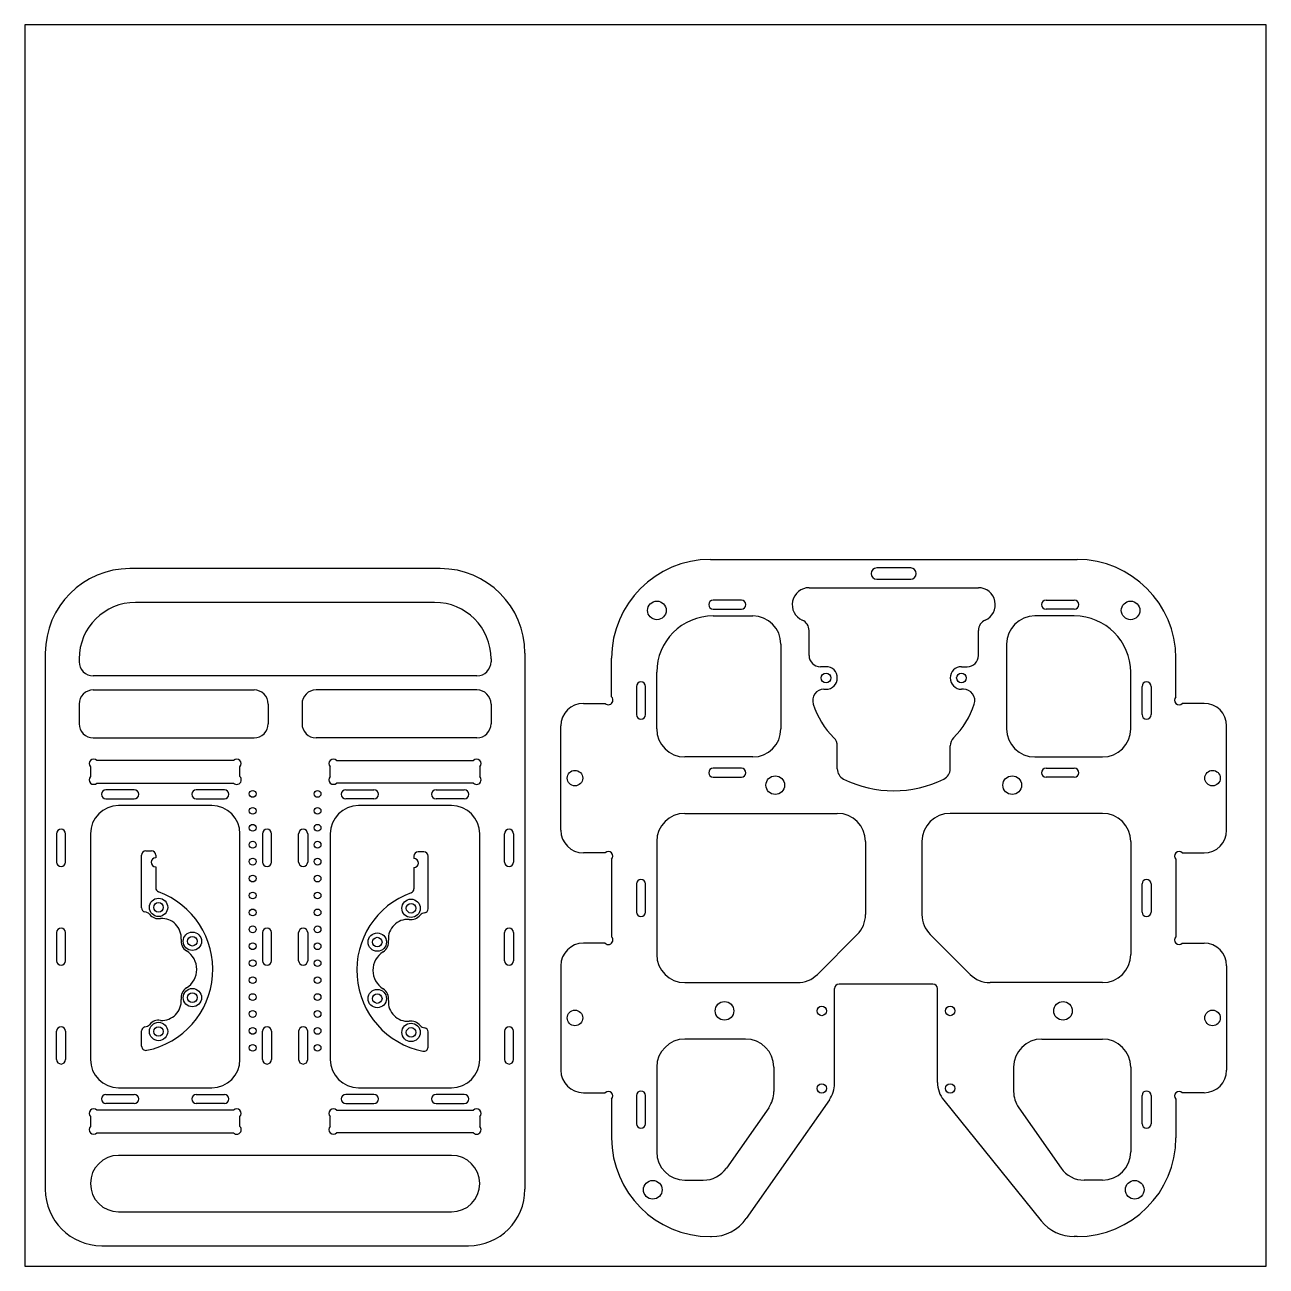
# Paper-space layout 'Лист1' of a CAD drawing. Header units: millimetres. Extents: x 0 to 440, y 0 to 440.
import ezdxf

# ---------------------------------------------------------------- set-up
doc = ezdxf.new("R2010")
doc.units = ezdxf.units.MM

# ---------------------------------------------------------------- blocks, each defined once
blk = doc.blocks.new('Боковина')
at = {"color": 7, "linetype": 'Continuous', "lineweight": 25}
for p, q in [((55, 130), (-55, 130)), ((53, 118), (-53, 118)), ((-85, 100), (-85, -90)), ((-73, 98), (-73, 97)), ((73, 98), (73, 97)), ((85, 100), (85, -90)), ((68, 92), (-68, 92)), ((-68, 87), (-11, 87)), ((68, 87), (11, 87)), ((-73, 82), (-73, 75)), ((-6, 82), (-6, 75)), ((6, 82), (6, 75)), ((73, 82), (73, 75)), ((-68, 70), (-11, 70)), ((68, 70), (11, 70)), ((-18.26, 62), (-66.74, 62)), ((18.26, 62), (66.74, 62)), ((-69, 59.74), (-69, 56.26)), ((-16, 56.26), (-16, 59.74)), ((16, 56.26), (16, 59.74)), ((69, 59.74), (69, 56.26)), ((-66.74, 54), (-18.26, 54)), ((66.74, 54), (18.26, 54)), ((-53.5, 51.6), (-63.5, 51.6)), ((-21.5, 51.6), (-31.5, 51.6)), ((21.5, 51.6), (31.5, 51.6)), ((53.5, 51.6), (63.5, 51.6)), ((-63.5, 48.4), (-53.5, 48.4)), ((-26, 46), (-59, 46)), ((-31.5, 48.4), (-21.5, 48.4)), ((31.5, 48.4), (21.5, 48.4)), ((59, 46), (26, 46)), ((63.5, 48.4), (53.5, 48.4)), ((-81, 36), (-81, 26)), ((-77.8, 26), (-77.8, 36)), ((-69, 36), (-69, -44)), ((-16, -44), (-16, 36)), ((-8, 36), (-8, 26)), ((-4.8, 26), (-4.8, 36)), ((4.8, 26), (4.8, 36)), ((8, 36), (8, 26)), ((16, 36), (16, -44)), ((69, -44), (69, 36)), ((77.8, 26), (77.8, 36)), ((81, 36), (81, 26)), ((-81, 1), (-81, -9)), ((-77.8, -9), (-77.8, 1)), ((-8, 1), (-8, -9)), ((-4.8, -9), (-4.8, 1)), ((4.8, -9), (4.8, 1)), ((8, 1), (8, -9)), ((77.8, -9), (77.8, 1)), ((81, 1), (81, -9)), ((-81, -44), (-81, -34)), ((-77.8, -34), (-77.8, -44)), ((-8, -44), (-8, -34)), ((-4.8, -34), (-4.8, -44)), ((4.8, -34), (4.8, -44)), ((8, -44), (8, -34)), ((77.8, -34), (77.8, -44)), ((81, -44), (81, -34)), ((-63.5, -56.4), (-53.5, -56.4)), ((-59, -54), (-26, -54)), ((-31.5, -56.4), (-21.5, -56.4)), ((31.5, -56.4), (21.5, -56.4)), ((26, -54), (59, -54)), ((63.5, -56.4), (53.5, -56.4)), ((-53.5, -59.6), (-63.5, -59.6)), ((-21.5, -59.6), (-31.5, -59.6)), ((21.5, -59.6), (31.5, -59.6)), ((53.5, -59.6), (63.5, -59.6)), ((-69, -64.26), (-69, -67.74)), ((-18.26, -62), (-66.74, -62)), ((-16, -67.74), (-16, -64.26)), ((16, -67.74), (16, -64.26)), ((18.26, -62), (66.74, -62)), ((69, -64.26), (69, -67.74)), ((-66.74, -70), (-18.26, -70)), ((66.74, -70), (18.26, -70)), ((59, -78), (-59, -78)), ((-59, -98), (59, -98)), ((-65, -110), (65, -110))]:
    blk.add_line(p, q, dxfattribs=at)
for centre in [(-11.5, 50.13), (11.5, 50.13), (-11.5, 44.13), (11.5, 44.13), (-11.5, 38.13), (11.5, 38.13), (-11.5, 32.13), (11.5, 32.13), (-11.5, 26.13), (11.5, 26.13), (-11.5, 20.13), (11.5, 20.13), (-11.5, 14.13), (11.5, 14.13), (-11.5, 8.13), (11.5, 8.13), (-11.5, 2.13), (11.5, 2.13), (-11.5, -3.87), (11.5, -3.87), (-11.5, -9.87), (11.5, -9.87), (-11.5, -15.87), (11.5, -15.87), (-11.5, -21.87), (11.5, -21.87), (-11.5, -27.87), (11.5, -27.87), (-11.5, -33.87), (11.5, -33.87), (-11.5, -39.87), (11.5, -39.87)]:
    blk.add_circle(centre, 1.2, dxfattribs=at)
for centre, radius, start, end in [((-55, 100), 30, 90, 180), ((55, 100), 30, 0, 90), ((-53, 98), 20, 90, 180), ((53, 98), 20, 0, 90), ((-68, 97), 5, 180, 270), ((68, 97), 5, 270, 0), ((-68, 82), 5, 90, 180), ((-11, 82), 5, 0, 90), ((11, 82), 5, 90, 180), ((68, 82), 5, 0, 90), ((-68, 75), 5, 180, 270), ((-11, 75), 5, 270, 0), ((11, 75), 5, 180, 270), ((68, 75), 5, 270, 0), ((-67.87, 60.87), 1.6, 45, 225), ((-17.13, 60.87), 1.6, 315, 135), ((17.13, 60.87), 1.6, 45, 225), ((67.87, 60.87), 1.6, 315, 135), ((-67.87, 55.13), 1.6, 135, 315), ((-17.13, 55.13), 1.6, 225, 45), ((17.13, 55.13), 1.6, 135, 315), ((67.87, 55.13), 1.6, 225, 45), ((-63.5, 50), 1.6, 90, 270), ((-53.5, 50), 1.6, 270, 90), ((-31.5, 50), 1.6, 90, 270), ((-21.5, 50), 1.6, 270, 90), ((21.5, 50), 1.6, 90, 270), ((31.5, 50), 1.6, 270, 90), ((53.5, 50), 1.6, 90, 270), ((63.5, 50), 1.6, 270, 90), ((-59, 36), 10, 90, 180), ((-26, 36), 10, 0, 90), ((26, 36), 10, 90, 180), ((59, 36), 10, 0, 90), ((-79.4, 36), 1.6, 0, 180), ((-6.4, 36), 1.6, 0, 180), ((6.4, 36), 1.6, 0, 180), ((79.4, 36), 1.6, 0, 180), ((-79.4, 26), 1.6, 180, 0), ((-6.4, 26), 1.6, 180, 0), ((6.4, 26), 1.6, 180, 0), ((79.4, 26), 1.6, 180, 0), ((-79.4, 1), 1.6, 0, 180), ((-6.4, 1), 1.6, 0, 180), ((6.4, 1), 1.6, 0, 180), ((79.4, 1), 1.6, 0, 180), ((-79.4, -9), 1.6, 180, 0), ((-6.4, -9), 1.6, 180, 0), ((6.4, -9), 1.6, 180, 0), ((79.4, -9), 1.6, 180, 0), ((-79.4, -34), 1.6, 0, 180), ((-6.4, -34), 1.6, 0, 180), ((6.4, -34), 1.6, 0, 180), ((79.4, -34), 1.6, 0, 180), ((-79.4, -44), 1.6, 180, 0), ((-59, -44), 10, 180, 270), ((-26, -44), 10, 270, 0), ((-6.4, -44), 1.6, 180, 0), ((6.4, -44), 1.6, 180, 0), ((26, -44), 10, 180, 270), ((59, -44), 10, 270, 0), ((79.4, -44), 1.6, 180, 0), ((-63.5, -58), 1.6, 90, 270), ((-53.5, -58), 1.6, 270, 90), ((-31.5, -58), 1.6, 90, 270), ((-21.5, -58), 1.6, 270, 90), ((21.5, -58), 1.6, 90, 270), ((31.5, -58), 1.6, 270, 90), ((53.5, -58), 1.6, 90, 270), ((63.5, -58), 1.6, 270, 90), ((-67.87, -63.13), 1.6, 45, 225), ((-17.13, -63.13), 1.6, 315, 135), ((17.13, -63.13), 1.6, 45, 225), ((67.87, -63.13), 1.6, 315, 135), ((-67.87, -68.87), 1.6, 135, 315), ((-17.13, -68.87), 1.6, 225, 45), ((17.13, -68.87), 1.6, 135, 315), ((67.87, -68.87), 1.6, 225, 45), ((-59, -88), 10, 90, 270), ((59, -88), 10, 270, 90), ((-65, -90), 20, 180, 270), ((65, -90), 20, 270, 0)]:
    blk.add_arc(centre, radius, start, end, dxfattribs=at)
blk = doc.blocks.new('Крепление поворотной камеры Middle Rov 2.0^верх')
at = {"color": 7, "linetype": 'Continuous', "lineweight": 25}
for p, q in [((-27.2, -4), (-21.82, -4)), ((21.82, -4), (40.5, -4)), ((42, -5.5), (42, -7.5)), ((-18.06, -10.71), (-18.05, -10.74)), ((18.05, -10.74), (18.06, -10.71)), ((36.4, -9), (28.9, -9)), ((40.5, -9), (39.6, -9)), ((-10.74, -18.05), (-10.71, -18.06)), ((10.71, -18.06), (10.74, -18.05))]:
    blk.add_line(p, q, dxfattribs=at)
at = {"color": 7, "linetype": 'Continuous', "lineweight": 25, "flags": 128}
for points in [[(-6.57, -19.95), (-6.57, -19.95), (-6.57, -19.95), (-6.57, -19.95), (-6.57, -19.95), (-6.57, -19.95), (-6.57, -19.95), (-6.57, -19.95), (-6.57, -19.95)], [(6.57, -19.95), (6.57, -19.95), (6.57, -19.95), (6.57, -19.95), (6.57, -19.95), (6.57, -19.95), (6.57, -19.95), (6.57, -19.95), (6.57, -19.95)]]:
    blk.add_lwpolyline(points, dxfattribs=at)
at = {"color": 7, "linetype": 'Continuous', "lineweight": 25}
for centre, radius in [((-22, -10), 3.25), ((-22, -10), 1.7), ((22, -10), 3.25), ((22, -10), 1.7), ((-10, -22), 3.25), ((-10, -22), 1.7), ((10, -22), 3.25), ((10, -22), 1.7)]:
    blk.add_circle(centre, radius, dxfattribs=at)
for centre, radius, start, end in [((-27.2, -5.5), 1.5, 90, 191.4316), ((-21.82, -5.5), 1.5, 14.149, 90), ((21.82, -5.5), 1.5, 90, 165.851), ((40.5, -5.5), 1.5, 0, 90), ((0, 0), 29.25, 191.4316, 340.0339), ((0, 0), 21, 194.149, 196.7533), ((-18.67, -5.62), 1.5, 196.7533, 232.7688), ((-22, -10), 4, 349.7731, 52.7688), ((22, -10), 4, 127.2312, 190.2269), ((18.67, -5.62), 1.5, 307.2312, 343.2467), ((0, 0), 21, 343.2467, 345.851), ((38, -9), 1.6, 0, 180), ((40.5, -7.5), 1.5, 270, 0), ((-11.14, -11.14), 6.92, 176.6861, 273.3139), ((11.14, -11.14), 6.92, 266.6861, 3.3139), ((28.9, -10.5), 1.5, 90, 160.0339), ((-10, -22), 4, 30.8852, 100.2269), ((0, -15.75), 7.79, 212.5907, 327.4093), ((10, -22), 4, 79.7731, 149.1148)]:
    blk.add_arc(centre, radius, start, end, dxfattribs=at)
blk = doc.blocks.new('Крепление поворотной камеры Middle Rov 2.0^низ')
at = {"color": 7, "linetype": 'Continuous', "lineweight": 25}
for p, q in [((-10.71, 18.06), (-10.74, 18.05)), ((10.74, 18.05), (10.71, 18.06)), ((-18.05, 10.74), (-18.06, 10.71)), ((18.06, 10.71), (18.05, 10.74)), ((36.4, 9), (28.9, 9)), ((40.5, 9), (39.6, 9)), ((42, 5.5), (42, 7.5)), ((-27.2, 4), (-21.82, 4)), ((21.82, 4), (40.5, 4))]:
    blk.add_line(p, q, dxfattribs=at)
at = {"color": 7, "linetype": 'Continuous', "lineweight": 25, "flags": 128}
for points in [[(-6.57, 19.95), (-6.57, 19.95), (-6.57, 19.95), (-6.57, 19.95), (-6.57, 19.95), (-6.57, 19.95), (-6.57, 19.95), (-6.57, 19.95), (-6.57, 19.95)], [(6.57, 19.95), (6.57, 19.95), (6.57, 19.95), (6.57, 19.95), (6.57, 19.95), (6.57, 19.95), (6.57, 19.95), (6.57, 19.95), (6.57, 19.95)]]:
    blk.add_lwpolyline(points, dxfattribs=at)
at = {"color": 7, "linetype": 'Continuous', "lineweight": 25}
for centre, radius in [((-10, 22), 3.25), ((-10, 22), 1.7), ((10, 22), 3.25), ((10, 22), 1.7), ((-22, 10), 3.25), ((22, 10), 3.25), ((-22, 10), 1.7), ((22, 10), 1.7)]:
    blk.add_circle(centre, radius, dxfattribs=at)
for centre, radius, start, end in [((0, 0), 29.25, 19.9661, 168.5684), ((0, 15.75), 7.79, 32.5907, 147.4093), ((-11.14, 11.14), 6.92, 86.6861, 183.3139), ((-10, 22), 4, 259.7731, 329.1148), ((10, 22), 4, 210.8852, 280.2269), ((11.14, 11.14), 6.92, 356.6861, 93.3139), ((-22, 10), 4, 307.2312, 10.2269), ((22, 10), 4, 169.7731, 232.7688), ((28.9, 10.5), 1.5, 199.9661, 270), ((38, 9), 1.6, 180, 0), ((40.5, 7.5), 1.5, 0, 90), ((-27.2, 5.5), 1.5, 168.5684, 270), ((-21.82, 5.5), 1.5, 270, 345.851), ((0, 0), 21, 163.2467, 165.851), ((-18.67, 5.62), 1.5, 127.2312, 163.2467), ((18.67, 5.62), 1.5, 16.7533, 52.7688), ((0, 0), 21, 14.149, 16.7533), ((21.82, 5.5), 1.5, 194.149, 270), ((40.5, 5.5), 1.5, 270, 0)]:
    blk.add_arc(centre, radius, start, end, dxfattribs=at)
blk = doc.blocks.new('221124 Горизонтальная нижняя пластина')
at = {"color": 7, "linetype": 'Continuous', "lineweight": 25}
for p, q in [((-65, 120), (65, 120)), ((6, 117), (-6, 117)), ((-6, 113), (6, 113)), ((-30, 110), (30, 110)), ((-54, 105.6), (-64, 105.6)), ((-64, 102.4), (-54, 102.4)), ((54, 105.6), (64, 105.6)), ((64, 102.4), (54, 102.4)), ((-64, 100), (-50, 100)), ((64, 100), (50, 100)), ((-30, 86), (-30, 94.83)), ((30, 86), (30, 94.83)), ((-40, 90), (-40, 60)), ((40, 90), (40, 60)), ((-100, 71.26), (-100, 85)), ((100, 71.26), (100, 85)), ((-84, 60), (-84, 80)), ((-24, 82), (-26, 82)), ((24, 82), (26, 82)), ((84, 60), (84, 80)), ((-91.2, 75), (-91.2, 65)), ((-88, 65), (-88, 75)), ((88, 65), (88, 75)), ((91.2, 75), (91.2, 65)), ((-24.74, 74), (-24, 74)), ((24.74, 74), (24, 74)), ((-110, 69), (-102.26, 69)), ((110, 69), (102.26, 69)), ((-118, 24), (-118, 61)), ((118, 24), (118, 61)), ((-20, 45.75), (-20, 53.92)), ((20, 45.75), (20, 53.92)), ((-50, 50), (-74, 50)), ((50, 50), (74, 50)), ((-54, 46), (-64, 46)), ((54, 46), (64, 46)), ((-64, 42.8), (-54, 42.8)), ((64, 42.8), (54, 42.8)), ((-74, 30), (-20, 30)), ((74, 30), (20, 30)), ((-84, 20), (-84, -20)), ((-10, 20), (-10, -5.86)), ((10, 20), (10, -5.86)), ((84, 20), (84, -20)), ((-102.26, 16), (-110, 16)), ((-100, 13.74), (-100, -13.74)), ((100, 13.74), (100, -13.74)), ((102.26, 16), (110, 16)), ((-91.2, 5), (-91.2, -5)), ((-88, -5), (-88, 5)), ((88, -5), (88, 5)), ((91.2, 5), (91.2, -5)), ((-12.93, -12.93), (-27.07, -27.07)), ((12.93, -12.93), (27.07, -27.07)), ((-102.26, -16), (-110, -16)), ((102.26, -16), (110, -16)), ((-118, -24), (-118, -61)), ((118, -24), (118, -61)), ((-74, -30), (-34.14, -30)), ((13.9, -30.5), (-19.4, -30.5)), ((74, -30), (34.14, -30)), ((-21, -65.77), (-21, -32.1)), ((15.5, -65.38), (15.5, -32.1)), ((-52.5, -50), (-74, -50)), ((52.5, -50), (74, -50)), ((-84, -60), (-84, -90)), ((-42.5, -60), (-42.5, -68.58)), ((42.5, -60), (42.5, -68.58)), ((84, -60), (84, -90)), ((-110, -69), (-102.26, -69)), ((-91.2, -70), (-91.2, -80)), ((-88, -80), (-88, -70)), ((88, -80), (88, -70)), ((91.2, -70), (91.2, -80)), ((110, -69), (102.26, -69)), ((-100, -71.26), (-100, -85)), ((-44.31, -74.31), (-59.31, -95.74)), ((-22.81, -71.5), (-52.29, -113.6)), ((17.72, -71.67), (52.26, -114.43)), ((44.31, -74.31), (59.31, -95.74)), ((100, -71.26), (100, -85)), ((-74, -100), (-67.5, -100)), ((74, -100), (67.5, -100)), ((-65, -120), (-64.58, -120)), ((65, -120), (63.93, -120))]:
    blk.add_line(p, q, dxfattribs=at)
for centre, radius in [((-83.95, 101.95), 3.3), ((83.95, 101.95), 3.3), ((-24, 78), 1.7), ((24, 78), 1.7), ((-113, 42.5), 2.75), ((113, 42.5), 2.75), ((-42, 40), 3.3), ((42, 40), 3.3), ((-60, -40), 3.3), ((-25.5, -40), 1.7), ((20, -40), 1.7), ((60, -40), 3.3), ((-113, -42.5), 2.75), ((113, -42.5), 2.75), ((-25.5, -67.5), 1.7), ((20, -67.5), 1.7), ((-85.41, -103.41), 3.3), ((85.41, -103.41), 3.3)]:
    blk.add_circle(centre, radius, dxfattribs=at)
for centre, radius, start, end in [((-65, 85), 35, 90, 180), ((65, 85), 35, 0, 90), ((-6, 115), 2, 90, 270), ((6, 115), 2, 270, 90), ((-30, 104), 6, 90, 246.4218), ((30, 104), 6, 293.5782, 90), ((-64, 104), 1.6, 90, 270), ((-54, 104), 1.6, 270, 90), ((54, 104), 1.6, 90, 270), ((64, 104), 1.6, 270, 90), ((-64, 80), 20, 90, 180), ((-50, 90), 10, 0, 90), ((-34, 94.83), 4, 0, 66.4218), ((34, 94.83), 4, 113.5782, 180), ((50, 90), 10, 90, 180), ((64, 80), 20, 0, 90), ((-26, 86), 4, 180, 270), ((26, 86), 4, 270, 0), ((-24, 78), 4, 270, 90), ((24, 78), 4, 90, 270), ((-89.6, 75), 1.6, 360, 180), ((89.6, 75), 1.6, 360, 180), ((-101.13, 70.13), 1.6, 225, 45), ((-24.74, 70), 4, 90, 197.9202), ((24.74, 70), 4, 342.0798, 90), ((101.13, 70.13), 1.6, 135, 315), ((-110, 61), 8, 90, 180), ((0, 78), 30, 197.9202, 225.0991), ((0, 78), 30, 314.9009, 342.0798), ((110, 61), 8, 0, 90), ((-89.6, 65), 1.6, 180, 0), ((89.6, 65), 1.6, 180, 0), ((-74, 60), 10, 180, 270), ((-50, 60), 10, 270, 0), ((50, 60), 10, 180, 270), ((74, 60), 10, 270, 0), ((-24, 53.92), 4, 0, 45.0991), ((24, 53.92), 4, 134.9009, 180), ((-64, 44.4), 1.6, 90, 270), ((-54, 44.4), 1.6, 270, 90), ((-16, 45.75), 4, 180, 243.6122), ((16, 45.75), 4, 296.3878, 0), ((54, 44.4), 1.6, 90, 270), ((64, 44.4), 1.6, 270, 90), ((0, 78), 40, 243.6122, 296.3878), ((-74, 20), 10, 90, 180), ((-20, 20), 10, 0, 90), ((20, 20), 10, 90, 180), ((74, 20), 10, 0, 90), ((-110, 24), 8, 180, 270), ((110, 24), 8, 270, 0), ((-101.13, 14.87), 1.6, 315, 135), ((101.13, 14.87), 1.6, 45, 225), ((-89.6, 5), 1.6, 0, 180), ((89.6, 5), 1.6, 0, 180), ((-89.6, -5), 1.6, 180, 0), ((-20, -5.86), 10, 315, 0), ((20, -5.86), 10, 180, 225), ((89.6, -5), 1.6, 180, 0), ((-110, -24), 8, 90, 180), ((-101.13, -14.87), 1.6, 225, 45), ((101.13, -14.87), 1.6, 135, 315), ((110, -24), 8, 0, 90), ((-74, -20), 10, 180, 270), ((74, -20), 10, 270, 0), ((-34.14, -20), 10, 270, 315), ((-19.4, -32.1), 1.6, 90, 180), ((13.9, -32.1), 1.6, 0, 90), ((34.14, -20), 10, 225, 270), ((-74, -60), 10, 90, 180), ((-52.5, -60), 10, 0, 90), ((52.5, -60), 10, 90, 180), ((74, -60), 10, 0, 90), ((-110, -61), 8, 180, 270), ((110, -61), 8, 270, 0), ((-31, -65.77), 10, 325, 0), ((25.5, -65.38), 10, 180, 218.934), ((-101.13, -70.13), 1.6, 315, 135), ((-89.6, -70), 1.6, 0, 180), ((-52.5, -68.58), 10, 325, 0), ((52.5, -68.58), 10, 180, 215), ((89.6, -70), 1.6, 0, 180), ((101.13, -70.13), 1.6, 45, 225), ((-89.6, -80), 1.6, 180, 0), ((89.6, -80), 1.6, 180, 0), ((-65, -85), 35, 180, 270), ((65, -85), 35, 270, 0), ((-74, -90), 10, 180, 270), ((74, -90), 10, 270, 0), ((-67.5, -90), 10, 270, 325), ((67.5, -90), 10, 215, 270), ((-64.58, -105), 15, 270, 325), ((63.93, -105), 15, 218.934, 270)]:
    blk.add_arc(centre, radius, start, end, dxfattribs=at)
blk = doc.blocks.new('1 лист')
blk.add_lwpolyline([(0, 0), (440, 0), (440, 440), (0, 440)], close=True)
for name, p in [('Боковина', (92.26, 117.26)), ('221124 Горизонтальная нижняя пластина', (307.99, 130.49))]:
    blk.add_blockref(name, p)
at = {"rotation": 90}
for name, p in [('Крепление поворотной камеры Middle Rov 2.0^верх', (37.39, 105.18)), ('Крепление поворотной камеры Middle Rov 2.0^низ', (146.91, 104.86))]:
    blk.add_blockref(name, p, dxfattribs=at)

psp = doc.layouts.new('Лист1')

# ---------------------------------------------------------------- block references
psp.add_blockref('1 лист', (0, 0))

doc.saveas('drawing.dxf')
